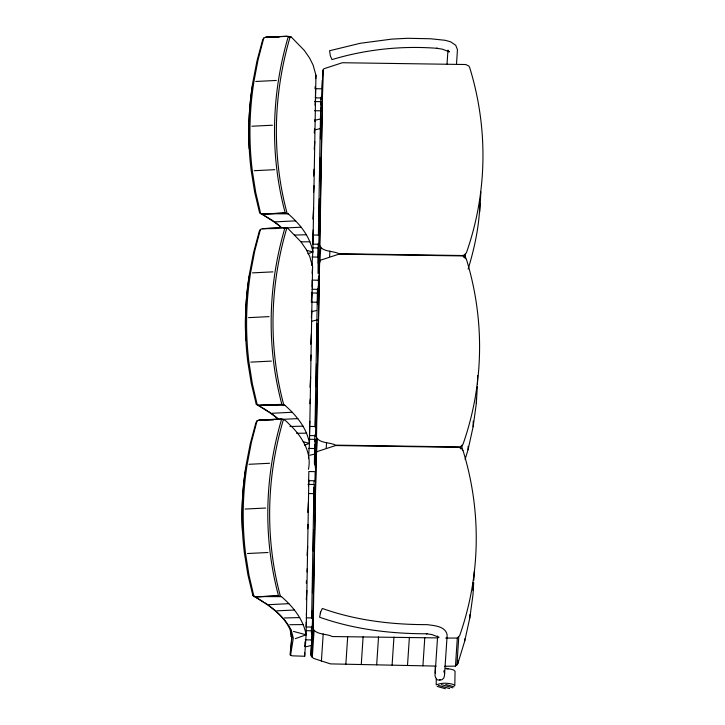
<?xml version="1.0" encoding="UTF-8"?>
<svg xmlns="http://www.w3.org/2000/svg" width="725" height="725" viewBox="0 0 725 725"><rect width="100%" height="100%" fill="white"/><g stroke="black" fill="none" stroke-linecap="round" stroke-linejoin="round"><path stroke-width="1.09" d="M311.532 638.498L311.56 636.577M311.714 634.167L311.841 626.781M312.384 625.639L312.566 617.945L306.267 617.809M314.922 445.168L314.922 448.539L308.614 448.403M318.347 286.013L318.347 289.384L312.04 289.248M318.511 283.602L318.511 280.24L312.203 280.104L312.122 287.055M320.858 107.463L320.858 110.834L314.559 110.698M321.021 105.052L321.021 101.69L314.713 101.554M290.906 636.632L291.015 629.998M269.347 605.882A419.657 107.082 1 0 1 290.018 629.545L291.831 636.795L290.045 654.865L292.084 655.835L304.681 656.243L304.736 652.926M304.853 646.292L304.935 641.879M311.569 264.589L311.605 262.377M304.681 656.243L306.104 634.81L308.823 480.131L308.451 485.768M308.497 458.064L309.475 443.401L312.584 266.628L309.711 256.405L306.177 249.382L300.957 241.851L287.952 228.475L282.877 227.659L262.332 228.674L260.411 229.444L259.242 231.375L253.551 252.672L249.346 274.367A325.416 304.908 -43.9 0 0 247.805 361.956L251.249 383.289L256.206 404.088L269.908 412.824A419.657 107.082 1 0 1 278.11 418.987M311.94 265.531L312.837 251.992L315.946 75.219L313.082 64.996L309.548 57.973L304.328 50.442L291.314 37.066L286.239 36.25L265.703 37.265L263.773 38.035L262.613 39.966L256.913 61.262L252.708 82.958A325.416 304.908 -43.9 0 0 251.176 170.547L254.62 191.88L259.577 212.679L273.271 221.424A419.657 107.082 1 0 1 281.472 227.578M311.279 639.858C313.046 645.386 307.427 654.757 313.68 658.436L330.437 663.892L436.124 666.085M311.397 633.061L311.514 626.273M311.65 618.353L313.961 487.055M314.007 484.789L314.061 481.391M314.704 445.05L314.387 463.166L315.629 466.13M314.804 439.395L314.877 434.864M315.022 426.943L317.432 289.982M318.248 243.455L318.058 273.361L319.843 246.509L322.942 70.135L323.93 68.748L342.345 62.731L465.704 64.516L468.812 65.975L469.655 67.47A315.284 304.464 13.9 0 1 482.913 160.669A315.284 304.201 13.9 0 1 466.402 252.817L464.063 255.218L462.342 255.517L338.992 253.732C333.201 250.596 321.855 252.237 319.526 244.968L322.942 70.135L322.498 76.85M318.384 235.534L320.577 111.025M320.731 101.971L320.794 98.582M311.388 652.781L311.324 656.179L313.109 629.327L316.209 452.953L317.197 451.566L335.612 445.549L458.97 447.334L462.079 448.784L462.922 450.288M312.004 617.736L312.122 610.948M312.439 592.86L312.837 570.249M313.173 551.027L313.553 529.549M313.889 510.327L314.188 493.372M314.967 448.938L314.695 464.77L316.481 437.918L319.58 261.544L320.568 260.157L338.983 254.14L462.333 255.925L465.441 257.375L466.284 258.879A315.284 304.446 14.1 0 1 479.533 352.078A315.284 304.21 13.6 0 1 463.021 444.226L460.701 446.627L458.979 446.926L335.621 445.141C329.839 442.005 318.493 443.646 316.163 436.377L319.58 261.544M315.366 426.327L315.747 404.849M316.064 386.76L316.462 364.14M316.798 344.928L317.178 323.441M317.514 304.219L317.559 301.962M317.713 292.918L317.795 288.396M318.239 263.184L318.338 257.529M318.493 248.485L318.574 243.962M318.973 221.352L319.372 198.741M319.689 180.652L320.087 158.041M320.423 138.819L320.803 117.341M321.121 99.252L321.157 96.987M435.172 673.117L435.29 666.32M436.305 678.174L436.187 684.862C441.67 682.696 448.005 682.723 453.569 684.545L454.802 685.778L455.055 671.305L453.823 670.072L450.733 669.139L446.02 668.767M444.697 666.257L455.463 666.13L457.792 663.701L457.856 660.312M457.792 663.701L464.689 641.154L464.725 638.897M465.097 459.414L468.051 449.745L468.114 446.364M464.689 641.154L469.755 618.153L469.818 614.764M468.051 449.745L473.126 426.744L473.226 421.098M473.062 590.358L473.198 582.519M473.126 426.744L476.343 403.426L476.443 397.835M468.142 269.075C474.639 247.696 479.388 225.457 479.868 203.063M306.249 622.077L306.104 626.953L312.412 627.089L312.566 617.945M314.188 487.59L314.124 493.643L308.877 493.535M315.411 97.839L315.574 88.695L321.873 88.831L321.71 97.975L315.411 97.839L315.375 97.358M321.021 101.69L320.858 110.834M308.678 480.657L308.841 471.513L315.139 471.649L314.985 480.784L308.678 480.657L308.642 480.168M313.191 247.877L318.447 247.986L318.284 257.13L311.986 256.994M318.284 257.13L318.447 247.986M319.299 235.127L319.145 244.271L312.837 244.144L313.001 235L319.299 235.127L319.145 244.271M311.351 292.963L317.659 293.09L317.496 302.234L311.188 302.108M317.496 302.234L317.659 293.09M318.511 280.24L318.347 289.384M315.003 441.588L315.085 439.395L308.778 439.259M314.922 448.539L315.085 439.395M315.774 435.68L315.937 426.536L309.629 426.409L309.475 435.553L315.774 435.68L315.747 435.19M314.124 493.643L314.288 484.499L307.989 484.373M305.415 630.668L311.714 630.804L311.632 637.755L311.56 639.948L305.252 639.812M479.714 212.026L480.874 191.88M476.343 403.426L477.313 386.642M477.44 384.413L477.603 375.45M473.688 582.528L472.981 594.835L469.755 618.153M473.815 580.29L474.331 571.345M315.049 88.749L315.194 86.492M315.719 78.599L315.946 75.219M315.031 105.207L315.556 97.313M314.269 132.947L314.568 128.434M315.022 121.664L315.167 119.417M314.251 149.404L314.777 141.511M313.572 176.012L314.016 169.242M313.553 192.469L314.007 185.7M312.865 219.077L313.617 207.803M321.755 88.033L322.272 80.203M312.847 235.534L313.227 229.898M312.131 273.388L312.584 266.628M311.369 301.129L311.968 292.103M311.351 317.586L311.804 310.817M310.663 344.194L311.342 334.044M310.653 360.651L311.025 355.014M309.965 387.259L310.635 377.109M309.947 403.716L310.246 399.212M318.311 280.566L318.61 276.089M318.837 272.736L319.353 264.897M319.145 272.473L319.372 269.111M319.816 262.387L320.785 247.805M309.484 426.943L309.856 421.307M308.46 469.311C311.877 453.234 302.76 438.063 292.003 426.889C288.16 423.889 285.224 417.99 279.506 419.068L258.97 420.083L257.049 420.853L255.88 422.775L250.179 444.081L245.974 465.776A325.416 304.908 -43.9 0 0 244.443 553.365L247.887 574.689L252.844 595.488L266.537 604.233A419.657 107.082 1 0 1 291.486 630.958L293.299 638.208L290.571 655.409L291.831 636.795M307.763 512.376L308.433 502.226M307.744 528.833L308.043 524.329M307.056 555.441L307.663 546.423M306.294 583.181L306.448 580.924M307.047 571.907L307.273 568.518M306.285 599.638L306.883 590.612M315.248 467.498L315.765 459.668M315.991 456.306L316.209 452.953L312.792 627.787C315.121 635.055 326.468 633.414 332.258 636.55L438 637.909M316.299 456.034L317.414 439.214M329.585 256.496L329.947 251.058M306.34 614.972L306.494 612.716M312.267 657.539L314.052 630.623M326.214 447.905L326.576 442.468M321.411 661.046L323.214 633.877M345.852 664.209L347.683 636.677M361.267 664.526L363.107 636.822M376.674 664.852L378.532 636.903M392.089 665.169L393.956 637.094M447.026 64.153L447.932 50.605M407.504 665.487L409.38 637.293M456.487 64.353L457.457 49.672L455.699 45.24L450.651 41.823L445.222 40.301L430.605 38.769L407.495 38.289L391.663 39.123L360.28 43.282L329.576 50.741L330.346 55.843L331.978 59.595C366.043 49.345 401.94 45.548 437.411 48.339L436.649 48.285L442.241 49.137L449.418 51.874L447.787 50.297L448.603 51.774L448.204 50.242M422.92 665.813L424.796 637.565M437.637 636.043L435.009 675.564L435.607 677.857M463.909 257.466L464.063 255.218M465.196 258.752L465.495 254.257M460.547 448.875L460.701 446.627M461.907 449.038L462.133 445.667M455.463 666.13L457.33 638.036L459.659 635.635A315.284 304.21 13.6 0 0 476.198 543.487A315.284 304.482 13.8 0 0 462.949 450.279M456.904 665.16L458.762 637.076M439.658 680.231L442.032 679.669L443.791 678.029L444.461 675.754L447.162 635.109C445.73 626.11 434.357 625.711 427.27 624.642C391.718 624.687 355.966 620.455 322.326 608.456L320.622 612.127L319.607 617.211C354.081 629.418 390.693 633.813 427.116 633.786L426.354 633.732L431.946 634.574L439.123 637.311M263.773 38.035L258.064 59.794L253.859 81.871A335.077 313.961 -43.9 0 0 252.291 170.756L255.735 192.469L260.683 213.73L288.206 213.839C299.742 223.907 310.146 236.495 312.837 251.992L307.935 253.741M260.411 229.444L254.702 251.203L250.487 273.28A335.077 313.961 -43.9 0 0 248.929 362.165L252.373 383.878L257.321 405.13L284.843 405.248C296.371 415.316 306.775 427.904 309.475 443.401L304.572 445.15M257.049 420.853L251.339 442.612L247.125 464.689A335.077 313.961 -43.9 0 0 245.557 553.574L249.001 575.287L253.958 596.539L281.481 596.657C293.009 606.725 303.413 619.313 306.104 634.81L295.329 638.653M320.622 612.127L320.278 613.296M314.632 120.368L321.166 118.764M315.556 129.748L321.003 128.416M311.261 311.777L316.716 310.445M312.185 321.157L317.641 319.825M309.829 455.264L315.275 453.932M311.913 645.341L306.467 646.673L304.491 646.256M440.283 679.606L438.154 680.095L436.287 679.271M457.33 638.036L445.703 638.1M255.771 81.472L276.316 80.457M251.91 126.232L272.455 125.217M254.203 170.701L274.739 169.686M275.301 221.868L295.628 220.853M252.4 272.881L272.944 271.866M248.548 317.641L269.093 316.626M250.832 362.11L271.377 361.095M271.938 413.277L292.266 412.262M249.038 464.29L269.582 463.275M245.177 509.05L265.722 508.035M247.47 553.519L268.014 552.504M268.567 604.686L288.894 603.662M283.502 228.031L301.219 227.215M280.14 419.44L297.848 418.624M276.769 610.84L294.486 610.033M294.395 235.072L306.439 234.746M289.937 426.508L303.068 426.155M284.381 617.972L299.706 617.564M279.062 37.156L265.703 37.265L288.369 36.286A337.732 316.453 -43.9 0 0 285.251 213.068L288.206 213.839M289.094 37.084L291.314 37.066M275.699 228.565L262.332 228.674L284.998 227.695A337.732 316.453 -43.9 0 0 281.889 404.468L284.843 405.248M301.011 241.86L309.974 241.769M273.443 419.965L258.97 420.083L281.635 419.104A337.732 316.453 -43.9 0 0 278.527 595.877L281.481 596.657M296.525 433.278L306.603 433.178M289.801 624.714L303.24 624.588M306.539 250.297L312.837 251.992M303.177 441.706L309.475 443.401M293.516 631.412L306.104 634.81M446.02 668.205L448.086 668.785M445.739 684.463L453.995 686.783M441.516 684.645L452.871 687.835M438.308 685.379L449.672 688.569M437.184 686.43L445.449 688.75M259.577 212.679L271.803 220.001A419.657 107.082 1 0 1 280.004 226.164M256.206 404.088L267.498 410.848M252.844 595.488L263.193 601.696M443.999 671.613L444.633 673.308L444.081 670.408M321.683 97.485L321.71 97.975M314.949 480.303L314.985 480.784M312.375 626.599L312.412 627.089M311.714 630.804L311.75 631.285M265.078 602.819A419.657 107.082 1 0 1 267.679 604.659M268.44 411.41A419.657 107.082 1 0 1 278.309 418.987M249.21 148.752A308.252 288.831 -43.9 0 1 252.635 84.689M245.847 340.161A308.252 288.831 -43.9 0 1 249.273 276.098M242.476 531.57A308.252 288.831 -43.9 0 1 245.902 467.507M280.376 596.177A337.732 316.453 -43.9 0 1 283.484 419.394M283.738 404.767A337.732 316.453 -43.9 0 1 286.846 227.994M287.109 213.358A337.732 316.453 -43.9 0 1 290.218 36.585M283.131 213.032L262.586 214.047L285.251 213.068L283.131 213.032M279.768 404.432L259.224 405.447L281.889 404.468L279.768 404.432M276.397 595.841L255.862 596.856L278.527 595.877L276.397 595.841"/></g></svg>
